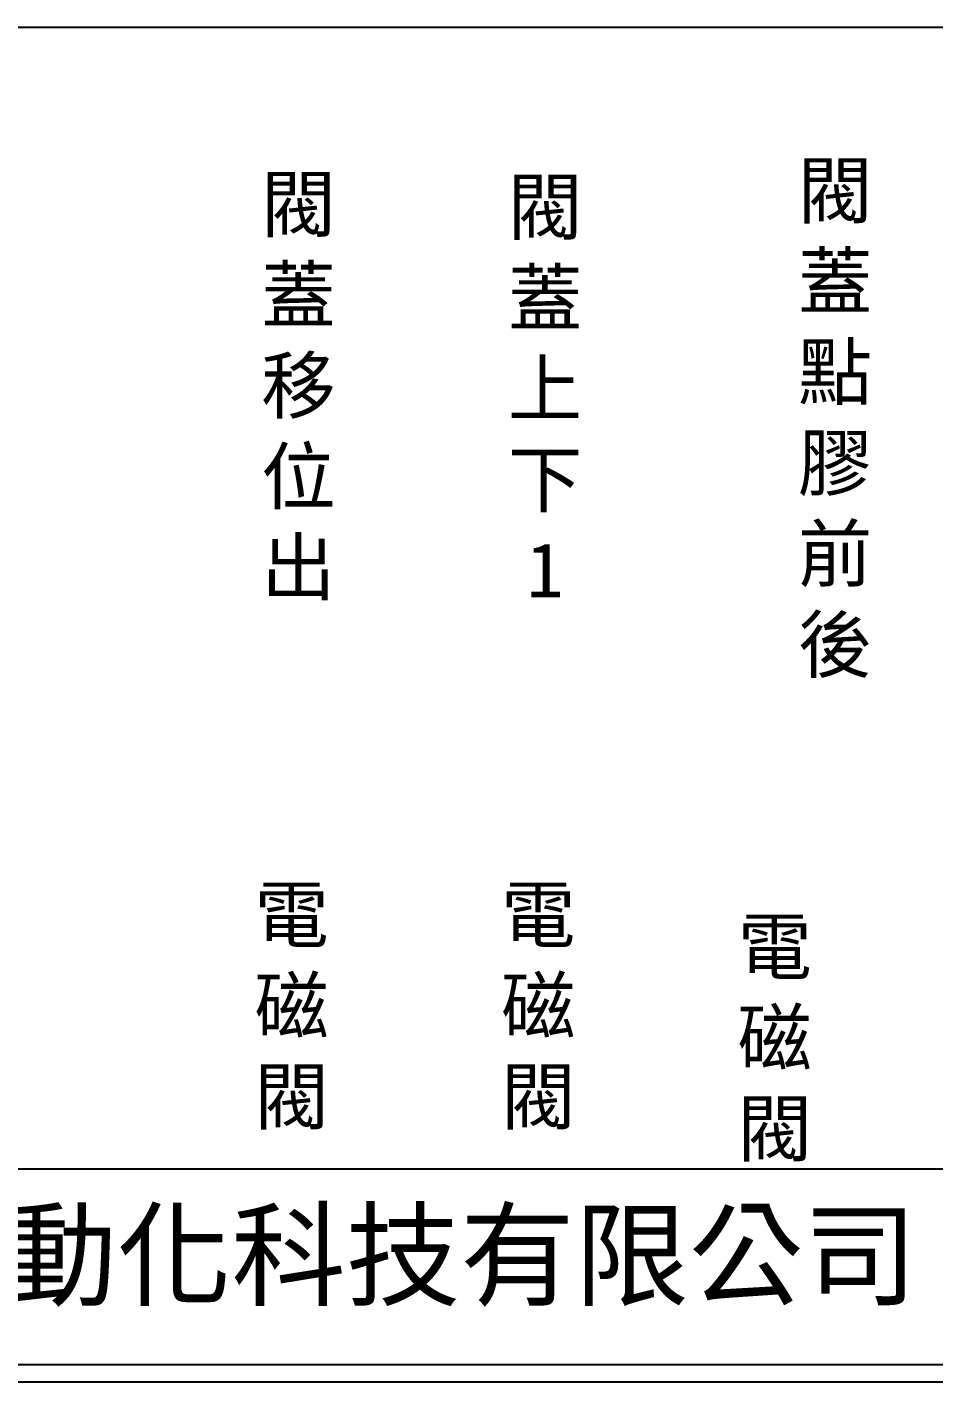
# Model space of a CAD drawing. Extents: x 926 to 1213, y 3 to 207.
# Drawn here: x 990.6 to 1055.5, y 3 to 100 of the extents above; entities that cross this region are included whole.
import ezdxf

# ---------------------------------------------------------------- set-up
doc = ezdxf.new("R2010")
doc.units = 0
doc.layers.add('圖框層', color=7, linetype='CONTINUOUS')
doc.layers.add('標尺寸層', color=3, linetype='CONTINUOUS')
doc.styles.add('CNS', font='romanc.shx', dxfattribs={"bigfont": 'chineset.shx'})
doc.styles.add('STSL', font='kaiu.ttf')

msp = doc.modelspace()

# ---------------------------------------------------------------- linework, layer by layer
at = {"layer": '圖框層', "color": 7}
for p, q in [((926.992, 18.25), (1211.493, 18.25)), ((926.992, 4.25), (1211.493, 4.25)), ((925.742, 3), (1212.742, 3))]:
    msp.add_line(p, q, dxfattribs=at)
at = {"layer": '標尺寸層', "color": 7}
msp.add_line((930.49, 99.958), (1208.361, 99.958), dxfattribs=at)

# ---------------------------------------------------------------- texts
at = {"layer": '圖框層', "color": 4, "style": 'STSL'}
msp.add_text('泓陞自動化科技有限公司', height=6, dxfattribs=at).set_placement((964.346, 9.076))
at = {"layer": '標尺寸層', "color": 7, "char_height": 3.9, "width": 2.84806, "attachment_point": 5, "style": 'CNS'}
for s, insert in [('{\\fDFKai-SB|b0|i0|c136|p65;閥蓋點膠前後}', (1048.464, 71.804)), ('{\\fDFKai-SB|b0|i0|c136|p65;閥蓋移位出}', (1010.055, 74.094)), ('{\\fDFKai-SB|b0|i0|c136|p65;閥蓋上下1}', (1027.708, 74.094)), ('{\\fDFKai-SB|b0|i0|c136|p65;電磁閥}', (1009.572, 29.715)), ('{\\fDFKai-SB|b0|i0|c136|p65;電磁閥}', (1027.225, 29.715)), ('{\\fDFKai-SB|b0|i0|c136|p65;電磁閥}', (1044.144, 27.425))]:
    msp.add_mtext(s, dxfattribs=dict(at, insert=insert))

doc.saveas('drawing.dxf')
